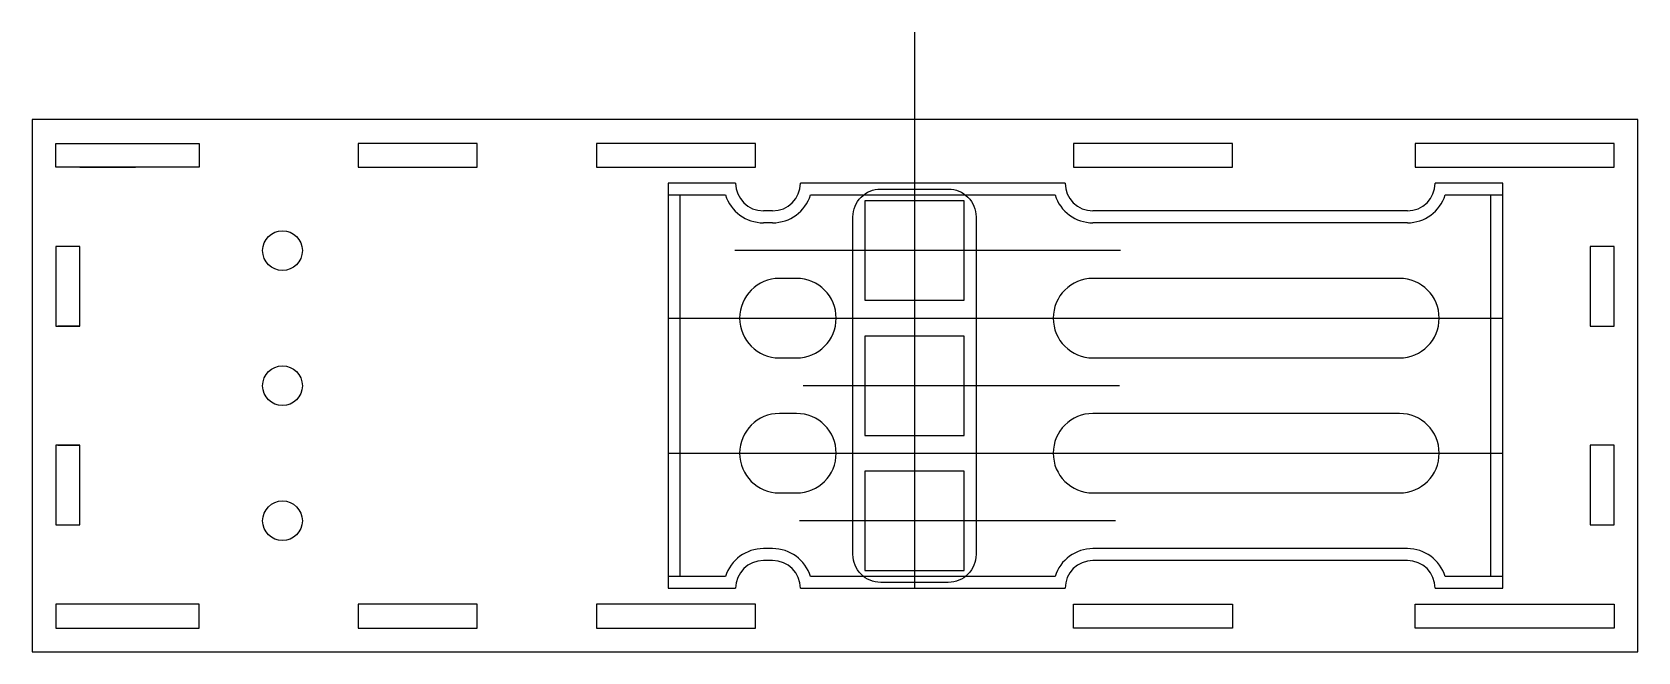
# Model space of a CAD drawing. Header units: millimetres. Extents: x -80 to 122, y -59 to 19.
import ezdxf

# ---------------------------------------------------------------- set-up
doc = ezdxf.new("R2010")
doc.units = ezdxf.units.MM

msp = doc.modelspace()

# ---------------------------------------------------------------- linework, layer by layer
for p, q in [((31, 19), (31, -51)), ((-74, 2), (-67, 2)), ((8.5, 0), (0, 0)), ((0, 0), (0, -51)), ((0, -1.5), (7.23, -1.5)), ((1.5, -1.5), (1.5, -49.5)), ((49.95, 0), (16.65, 0)), ((17.92, -1.5), (48.68, -1.5)), ((105, 0), (96.5, 0)), ((97.77, -1.5), (105, -1.5)), ((103.5, -49.5), (103.5, -1.5)), ((105, -51), (105, 0)), ((13.15, -3.5), (12, -3.5)), ((24.75, -2.25), (24.75, -14.75)), ((37.25, -2.25), (24.75, -2.25)), ((37.25, -14.75), (37.25, -2.25)), ((93, -3.5), (53.45, -3.5)), ((13.15, -5), (12, -5)), ((93, -5), (53.45, -5)), ((56.92, -8.5), (8.39, -8.5)), ((24.75, -14.75), (37.25, -14.75)), ((-74, -18), (-76.75, -18)), ((0, -17), (105, -17)), ((37.25, -19.25), (24.75, -19.25)), ((24.75, -19.25), (24.75, -31.75)), ((37.25, -31.75), (37.25, -19.25)), ((56.81, -25.5), (17, -25.5)), ((24.75, -31.75), (37.25, -31.75)), ((-76.75, -33), (-74, -33)), ((0, -34), (105, -34)), ((37.25, -36.25), (24.75, -36.25)), ((24.75, -36.25), (24.75, -48.75)), ((37.25, -48.75), (37.25, -36.25)), ((56.3, -42.5), (16.55, -42.5)), ((13.15, -46), (12, -46)), ((93, -46), (53.45, -46)), ((13.15, -47.5), (12, -47.5)), ((93, -47.5), (53.45, -47.5)), ((7.23, -49.5), (0, -49.5)), ((48.68, -49.5), (17.92, -49.5)), ((24.75, -48.75), (37.25, -48.75)), ((105, -49.5), (97.77, -49.5)), ((0, -51), (8.5, -51)), ((16.65, -51), (49.95, -51)), ((96.5, -51), (105, -51))]:
    msp.add_line(p, q)
for points in [[(122, -56), (122, 5), (122, 8), (-80, 8), (-80, 5), (-80, -56), (-80, -59), (122, -59)], [(-77, 2), (-77, 5), (-59, 5), (-59, 2)], [(-24, 5), (-39, 5), (-39, 2), (-24, 2)], [(11, 2), (11, 5), (-9, 5), (-9, 2)], [(71, 2), (71, 5), (51, 5), (51, 2)], [(119, 2), (119, 5), (94, 5), (94, 2)], [(-74, -8), (-77, -8), (-77, -18), (-74, -18)], [(119, -8), (116, -8), (116, -18), (119, -18)], [(-74, -33), (-77, -33), (-77, -43), (-74, -43)], [(119, -33), (116, -33), (116, -43), (119, -43)], [(-77, -53), (-77, -56), (-59, -56), (-59, -53)], [(-24, -53), (-39, -53), (-39, -56), (-24, -56)], [(11, -56), (11, -53), (-9, -53), (-9, -56)], [(51, -56), (51, -53), (71, -53), (71, -56)], [(119, -53), (119, -56), (94, -56), (94, -53)]]:
    msp.add_lwpolyline(points, close=True)
for points in [[(26.75, -0.75), (35.25, -0.75, -0.414214), (38.75, -4.25), (38.75, -46.75, -0.414214), (35.25, -50.25), (26.75, -50.25, -0.414214), (23.25, -46.75), (23.25, -4.25, -0.414214)], [(14, -12, 1), (14, -22), (16.15, -22, 1), (16.15, -12)], [(53.45, -12, 1), (53.45, -22), (92, -22, 1), (92, -12)], [(16.15, -39, 1), (16.15, -29), (14, -29, 1), (14, -39)], [(53.45, -29, 1), (53.45, -39), (92, -39, 1), (92, -29)]]:
    msp.add_lwpolyline(points, format="xyb", close=True)
for centre in [(-48.5, -8.5), (-48.5, -25.5), (-48.5, -42.5)]:
    msp.add_circle(centre, 2.5)
for centre, radius, start, end in [((12, 0), 5, 197.4576, 270), ((12, 0), 3.5, 180, 270), ((13.15, 0), 3.5, 270, 0), ((13.15, 0), 5, 270, 342.5424), ((53.45, 0), 5, 197.4576, 270), ((53.45, 0), 3.5, 180, 270), ((93, 0), 3.5, 270, 0), ((93, 0), 5, 270, 342.5424), ((12, -51), 5, 90, 162.5424), ((13.15, -51), 5, 17.4576, 90), ((53.45, -51), 5, 90, 162.5424), ((93, -51), 5, 17.4576, 90), ((12, -51), 3.5, 90, 180), ((13.15, -51), 3.5, 360, 90), ((53.45, -51), 3.5, 90, 180), ((93, -51), 3.5, 0, 90)]:
    msp.add_arc(centre, radius, start, end)

doc.saveas('drawing.dxf')
